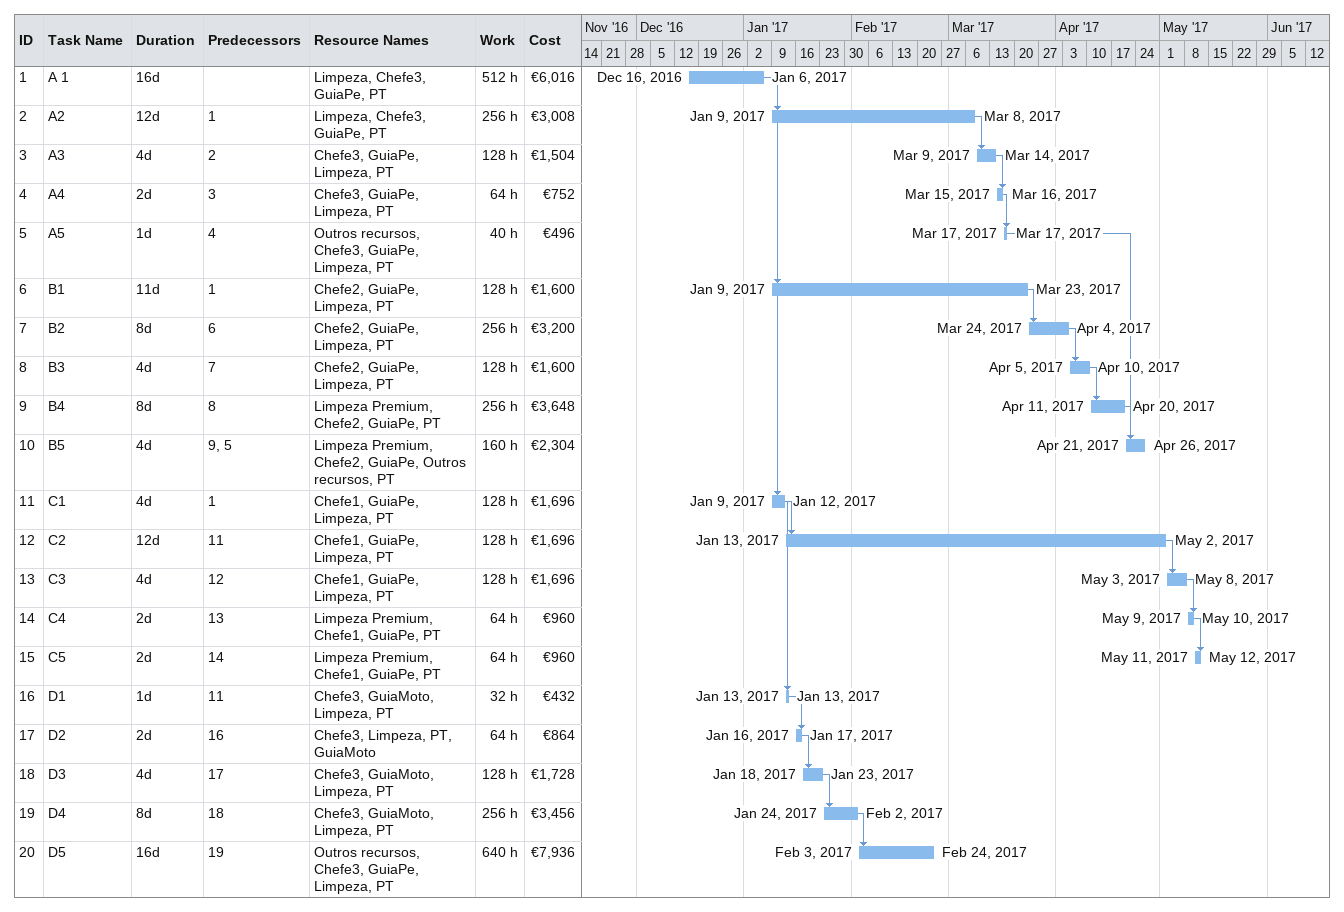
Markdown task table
| ID | Task | Duration | Start | Finish | Predecessors | Resources | Work (h) | Cost (€) |
|---|---|---|---|---|---|---|---|---|
| 1 | A 1 | 16d | 2016-12-16 | 2017-01-06 |  | Limpeza, Chefe3, GuiaPe, PT | 512 | 6016 |
| 2 | A2 | 12d | 2017-01-09 | 2017-03-08 | 1 | Limpeza, Chefe3, GuiaPe, PT | 256 | 3008 |
| 3 | A3 | 4d | 2017-03-09 | 2017-03-14 | 2 | Chefe3, GuiaPe, Limpeza, PT | 128 | 1504 |
| 4 | A4 | 2d | 2017-03-15 | 2017-03-16 | 3 | Chefe3, GuiaPe, Limpeza, PT | 64 | 752 |
| 5 | A5 | 1d | 2017-03-17 | 2017-03-17 | 4 | Outros recursos, Chefe3, GuiaPe, Limpeza, PT | 40 | 496 |
| 6 | B1 | 11d | 2017-01-09 | 2017-03-23 | 1 | Chefe2, GuiaPe, Limpeza, PT | 128 | 1600 |
| 7 | B2 | 8d | 2017-03-24 | 2017-04-04 | 6 | Chefe2, GuiaPe, Limpeza, PT | 256 | 3200 |
| 8 | B3 | 4d | 2017-04-05 | 2017-04-10 | 7 | Chefe2, GuiaPe, Limpeza, PT | 128 | 1600 |
| 9 | B4 | 8d | 2017-04-11 | 2017-04-20 | 8 | Limpeza Premium, Chefe2, GuiaPe, PT | 256 | 3648 |
| 10 | B5 | 4d | 2017-04-21 | 2017-04-26 | 9, 5 | Limpeza Premium, Chefe2, GuiaPe, Outros recursos, PT | 160 | 2304 |
| 11 | C1 | 4d | 2017-01-09 | 2017-01-12 | 1 | Chefe1, GuiaPe, Limpeza, PT | 128 | 1696 |
| 12 | C2 | 12d | 2017-01-13 | 2017-05-02 | 11 | Chefe1, GuiaPe, Limpeza, PT | 128 | 1696 |
| 13 | C3 | 4d | 2017-05-03 | 2017-05-08 | 12 | Chefe1, GuiaPe, Limpeza, PT | 128 | 1696 |
| 14 | C4 | 2d | 2017-05-09 | 2017-05-10 | 13 | Limpeza Premium, Chefe1, GuiaPe, PT | 64 | 960 |
| 15 | C5 | 2d | 2017-05-11 | 2017-05-12 | 14 | Limpeza Premium, Chefe1, GuiaPe, PT | 64 | 960 |
| 16 | D1 | 1d | 2017-01-13 | 2017-01-13 | 11 | Chefe3, GuiaMoto, Limpeza, PT | 32 | 432 |
| 17 | D2 | 2d | 2017-01-16 | 2017-01-17 | 16 | Chefe3, Limpeza, PT, GuiaMoto | 64 | 864 |
| 18 | D3 | 4d | 2017-01-18 | 2017-01-23 | 17 | Chefe3, GuiaMoto, Limpeza, PT | 128 | 1728 |
| 19 | D4 | 8d | 2017-01-24 | 2017-02-02 | 18 | Chefe3, GuiaMoto, Limpeza, PT | 256 | 3456 |
| 20 | D5 | 16d | 2017-02-03 | 2017-02-24 | 19 | Outros recursos, Chefe3, GuiaPe, Limpeza, PT | 640 | 7936 |
